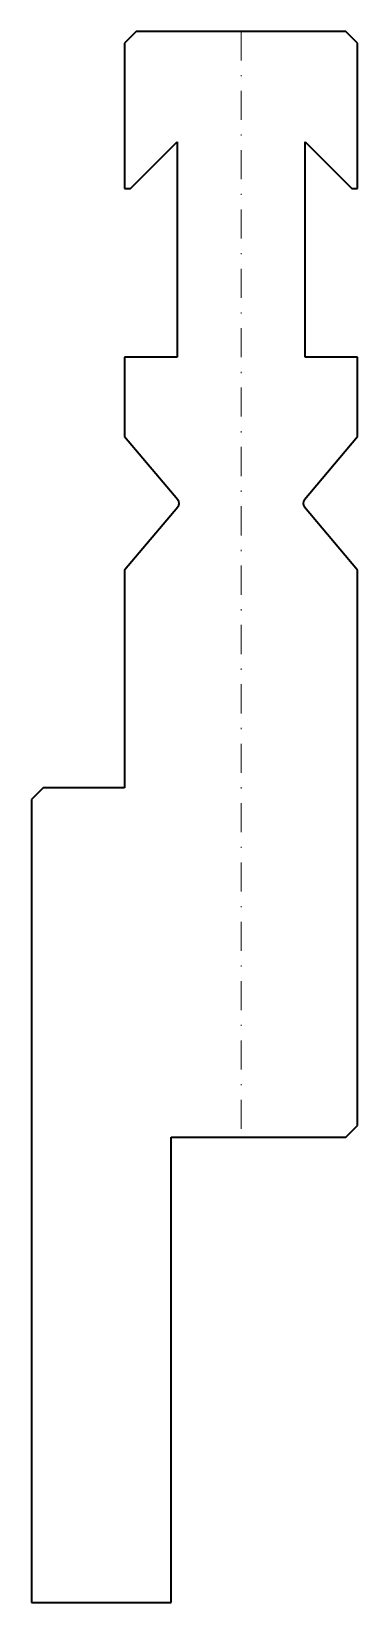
# Model space of a CAD drawing. Header units: millimetres. Extents: x -18 to 10, y -40 to 95.
import ezdxf

# ---------------------------------------------------------------- set-up
doc = ezdxf.new("R2010")
doc.units = ezdxf.units.MM
doc.header["$LTSCALE"] = 5
doc.linetypes.add('AUSGEZOGEN', pattern=[0])
doc.linetypes.add('DASHDOT', pattern=[1, 0.5, -0.25, 0, -0.25])
doc.layers.add('2', color=7, linetype='Continuous')

msp = doc.modelspace()

# ---------------------------------------------------------------- linework, layer by layer
at = {"layer": '2', "color": 7, "linetype": 'AUSGEZOGEN', "lineweight": 35}
for p, q in [((-9, 95), (-10, 94)), ((9, 95), (-9, 95)), ((10, 94), (9, 95)), ((-10, 94), (-10, 81.5)), ((10, 81.5), (10, 94)), ((-9.5, 81.5), (-5.5, 85.5)), ((-5.5, 85.5), (-5.5, 67)), ((5.5, 67), (5.5, 85.5)), ((5.5, 85.5), (9.5, 81.5)), ((-10, 81.5), (-9.5, 81.5)), ((9.5, 81.5), (10, 81.5)), ((-5.5, 67), (-10, 67)), ((-10, 67), (-10, 60.2)), ((10, 67), (5.5, 67)), ((10, 60.2), (10, 67)), ((-10, 60.2), (-5.44, 54.77)), ((5.44, 54.77), (10, 60.2)), ((-5.44, 54.13), (-10, 48.7)), ((10, 48.7), (5.44, 54.13)), ((-10, 48.7), (-10, 30)), ((10, 1), (10, 48.7)), ((-17, 30), (-18, 29)), ((-10, 30), (-17, 30)), ((-18, 29), (-18, -40)), ((-6, -40), (-6, 0)), ((-6, 0), (9, 0)), ((9, 0), (10, 1)), ((-18, -40), (-6, -40))]:
    msp.add_line(p, q, dxfattribs=at)
at = {"layer": '2', "color": 7, "linetype": 'DASHDOT', "lineweight": 18}
msp.add_line((0, 95), (0, 0), dxfattribs=at)
at = {"layer": '2', "color": 7, "linetype": 'AUSGEZOGEN', "lineweight": 35}
for centre, start, end in [((-5.83, 54.45), 320, 40), ((5.83, 54.45), 140, 220)]:
    msp.add_arc(centre, 0.5, start, end, dxfattribs=at)

doc.saveas('drawing.dxf')
